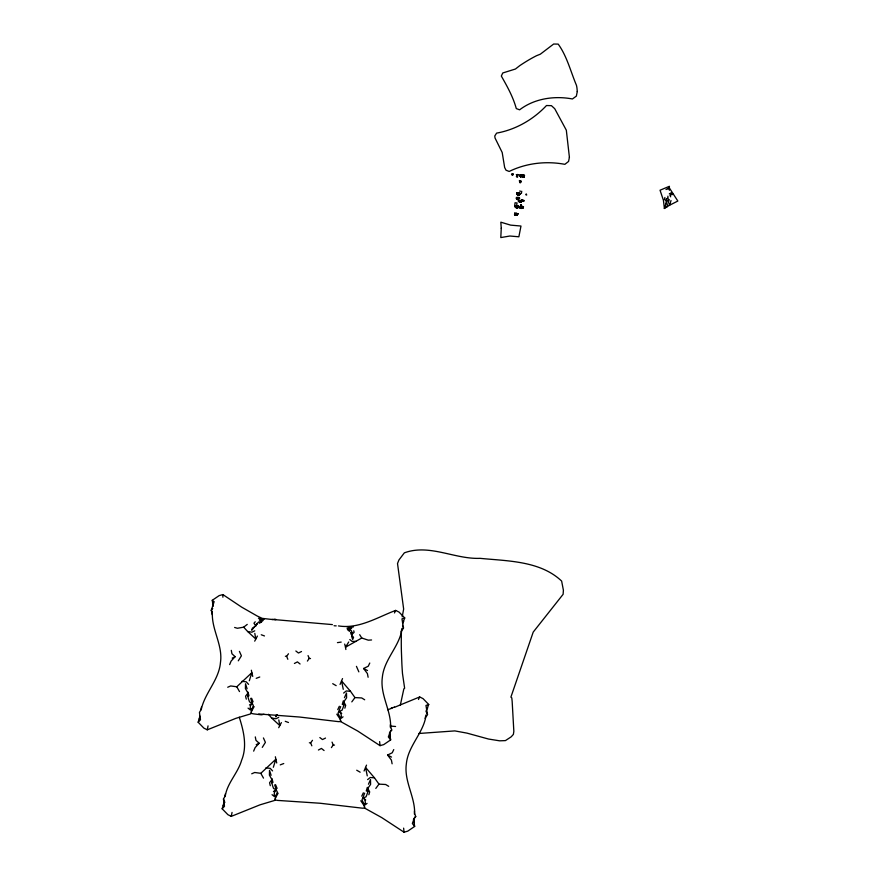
<?xml version="1.0" encoding="UTF-8"?>
<svg xmlns="http://www.w3.org/2000/svg" width="876" height="876" viewBox="0 0 876 876"><rect width="100%" height="100%" fill="white"/><g stroke="black" fill="none" stroke-linecap="round" stroke-linejoin="round"><path stroke-width="1.31" d="M515.646 215.386L517.53 214.27L514.661 213.503L514.617 214.872L514.694 213.196L514.957 214.839L516.424 213.317L517.924 213.766L517.158 213.711L517.442 214.543L517.738 213.733L514.606 214.062L515.646 215.386L514.705 213.207M517.059 192.994C523.06 198.042 513.226 193.147 519.654 194.198C520.421 193.092 514.716 193.027 517.387 193.914C516.084 193.169 518.001 194.428 519.786 194.22C520.64 192.019 515.296 193.049 517.366 194.308C521.986 197.231 515.329 191.001 516.84 194.231M520.3 207.995L521.111 207.732L521.209 208.455L522.895 207.831L523.082 206.572L523.18 207.174L521.428 208.324L520.41 207.941L520.267 206.276L521.308 208.4L521.976 206.375L523.476 206.824L521.143 208.269L520.3 207.995L520.267 206.276L520.081 207.787L522.687 207.513L521.428 206.605L520.07 207.645L520.245 206.265M521.264 200.177L521.658 200.692L520.114 201.579L518.428 200.418L519.326 201.798L520.859 200.746L522.129 201.338L521.976 200.243L521.417 201.929L520.388 202.038L520.322 200.714L521.264 200.177L523.771 200.363L523.607 201.458L521.111 200.582L521.417 201.929M524.45 175.715L522.414 175.66L522.622 175.047L523.498 177.302L523.158 176.032L524.144 176.481L522.895 176.777L522.72 175.857L524.45 175.715L523.355 177.379L524.472 175.879L522.95 176.383L523.717 177.193L523.618 175.145L522.414 175.66L524.45 175.561L521.997 174.981L524.45 175.561L523.651 176.142L523.881 177.138L522.983 176.941L523.717 177.193L524.067 175.748L523.957 177.04L524.417 175.496L522.95 176.613L523.957 176.974L524.352 175.441L523.355 177.379M519.873 191.067C520.574 191.384 519.796 190.694 520.081 191.176M524.166 176.415C522.676 176.886 523.979 174.795 524.297 175.879C523.662 178.967 522.326 174.105 524.461 175.857M518.187 207.393C516.183 208.762 513.829 205.499 517.267 205.926C520.87 206.988 514.519 205.608 515.712 207.196C516.599 204.831 520.716 207.174 516.851 207.7C514.935 205.761 520.618 206.462 516.501 208.006M517.716 192.687C517.815 197.253 519.577 192.413 519.118 195.447C517.147 193.695 519.359 192.205 519.523 194.439C518.811 195.173 516.38 194.549 517.037 192.873M517.924 213.766C517.048 214.97 512.865 213.711 516.271 214.029C518.625 214.39 514.19 215.857 514.694 213.766C516.293 215.846 515.756 214.434 517.333 214.773M520.07 207.645L520.618 206.32L521.209 208.455M515.789 215.113C517.07 213.032 518.745 214.16 516.577 214.445C514.902 215.901 518.548 213.317 517.42 213.81M519.676 194.549C518.734 192.249 516.172 194.319 519.369 194.308C518.395 190.201 518.614 198.272 517.683 192.972C518.931 194.144 518.647 196.027 518.953 193.64C520.432 195.939 517.804 192.928 516.971 194.045M519.807 193.311L519.369 194.308M521.997 208.017L522.895 207.93L522.961 206.648M517.497 213.81L517.65 214.127M515.931 207.382L515.493 206.101L516.731 206.035L518.121 207.59L516.063 205.849L515.449 206.67L516.358 207.7L517.245 206.648L518.253 207.01L518.253 206.199L518.57 206.933L517.168 206.484L515.362 207.163L515.537 205.816L515.592 207.546L517.147 206.32L517.88 207.294L516.555 207.853L518.187 207.481L516.939 206.572L515.373 207.338M517.99 195.063L517.398 192.928L518.953 194.998L517.234 194.439L517.804 192.862L517.092 194.603M515.581 206.736C516.238 204.743 516.479 208.433 518.121 207.59M517.497 193.684C520.979 196.793 515.876 191.395 518.767 194.581C519.818 195.556 517.026 194.779 519.096 193.716C522.238 193.147 516.851 194.833 517.738 192.895M521.067 208.138L520.169 207.119L520.618 206.32L523.202 207.196L522.162 206.418L521.844 207.984M523.957 175.934C522.808 176.678 524.144 176.799 523.487 176.832C524.636 173.426 524.023 178.551 522.939 175.879M512.756 174.893C513.708 174.061 510.204 174.915 513.161 174.258C510.817 174.631 514.201 174.642 511.726 174.324M517.563 175.299C518.482 173.952 514.683 176.087 517.716 174.455M516.862 194.406C518.899 191.34 517.3 197.79 519.917 193.366M523.717 175.178C523.213 178.857 524.352 175.189 523.082 176.788M517.333 206.451C520.64 206.199 514.672 208.718 516.796 206.747C520.76 206.386 514.059 207.108 515.504 205.915M514.727 214.127C515.953 214.784 518.789 214.291 516.084 213.963C514.924 216.996 515.318 212.08 514.519 214.719M517.366 194.308L517.048 193.169L520.267 193.443M522.895 207.831C520.552 206.856 520.76 206.046 522.972 207.492C523.103 206.287 518.329 207.086 521.056 206.889C524.231 205.05 521.209 209.89 521.746 207.415C524.691 206.55 522.041 207.612 520.169 207.284M519.118 195.447C518.001 194.702 516.862 191.592 519.139 195.26C518.877 193.147 517.168 195.37 519.621 194.647M517.88 207.294C520.191 206.977 515.57 205.291 516.063 207.316C516.117 207.021 514.77 205.422 516.216 206.922M514.968 213.941C518.351 212.704 517.628 215.901 515.252 214.215M517.891 193.136L519.786 194.22L519.129 193.07L516.95 193.892L517.103 193.311L516.971 193.979L518.504 193.53L519.621 194.187L519.271 192.994L519.008 193.771L519.972 193.793M522.589 207.689C521.483 206.878 519.435 207.382 520.191 206.922C521.154 205.05 523.498 208.466 523.476 206.824M523.881 177.138L523.147 175.934L524.308 175.627M515.559 214.675L515.208 213.229L516.501 213.536M522.052 206.605L523.092 207.426L521.264 208.324M515.701 207.502L515.515 206.199L515.416 207.021M516.555 207.853L516.336 206.057M516.763 198.961C518.329 200.812 515.668 195.633 516.358 198.797M518.822 193.519C517.311 192.205 517.508 196.016 518.461 193.848M520.662 182.471L519.698 182.383L520.07 182.821M520.18 207.305L520.475 206.331L520.169 207.93M518.077 207.481L518.307 206.243M520.749 207.776C520.267 204.896 524.056 208.959 523.125 206.747M523.519 176.153C524.757 176.843 523.541 175.605 523.64 177.215M517.913 175.167L516.314 174.729M519.665 181.825C518.625 178.879 520.322 181.584 520.596 182.58M520.99 174.904L521.548 175.474A2.617 0.635 6.6 0 0 521.789 175.364L519.369 174.74L520.366 176.404L521.844 175.638L520.322 176.142M519.216 193.892C517.026 191.778 519.61 197.056 518.439 193.651M516.117 207.185L518.318 207.032L518.428 206.309M518.242 195.118C517.946 195.676 517.771 191.68 519.096 193.716M516.993 214.368C518.099 214.478 513.259 212.485 517.212 214.083M514.891 213.678L515.701 215.255M520.815 207.623L520.946 206.287L521.308 208.138M516.293 206.21L517.158 206.079L515.8 206.605M517.847 193.388C516.906 196.728 519.49 193.432 517.891 194.439M519.391 195.447L518.515 193.946L517.442 194.581M517.683 206.977L518.351 206.429M515.559 214.094L515.296 213.547M521.121 207.163L521.428 206.605M273.038 619.606L262.198 618.357L257.205 616.014L241.623 607.112L222.876 594.574L219.175 595.603L212.244 600.312L214.138 601.681L211.226 610.375L212.342 613.769C211.904 630.118 222.975 645.546 220.467 662.508C218.989 679.94 204.82 692.96 201.305 709.297L199.454 712.429L199.925 716.13L198.162 722.24L203.878 728.131L207.262 729.828L235.962 718.309L250.317 713.995L251.226 713.371L251.653 709.615L253.361 705.618L252.189 703.231L249.55 701.906L248.664 699.442L247.733 696.135L247.963 693.102L245.411 688.58L245.521 683.762L247.098 688.766M239.268 717.192C243.67 731 247.382 746.308 241.601 760.302C238.031 772.971 227.289 782.925 225.307 795.846L223.457 798.978L223.927 802.679L222.165 808.789L227.88 814.669L231.264 816.377L259.964 804.847L274.319 800.544L275.228 799.919L275.655 796.164L277.363 792.167L276.192 789.78L273.553 788.455L272.666 785.991L271.735 782.684L271.965 779.64L269.414 775.129L269.523 770.311L271.1 775.315M517.486 199.454L519.172 198.94L517.924 198.042M515.471 206.835C514.65 205.608 517.377 208.444 517.836 207.349M338.475 625.913C358.744 629.231 377.337 617.339 395.656 610.408L399.04 612.083L404.745 617.941L401.964 618.894L403.507 627.982L401.635 631.103C398.372 647.364 383.951 660.066 382.341 677.334C379.91 694.493 390.992 710.107 390.63 726.642L391.736 730.037L389.513 732.894L390.674 739.881L383.743 744.6L380.042 745.651L357.736 731.055L340.644 721.561L340.14 717.718L337.994 713.371L340.676 706.571M394.474 707.326L419.659 696.957L423.042 698.621L428.736 704.49L425.966 705.443L427.51 714.531L425.637 717.652C422.374 733.902 407.953 746.615 406.344 763.883C403.913 781.042 414.994 796.645 414.633 813.191L415.739 816.585L413.516 819.443L414.676 826.429L407.745 831.149L404.044 832.2L381.739 817.604L364.635 808.11L364.131 804.267L361.996 799.919L364.679 793.119M402.215 616.857L403.65 609.039L397.518 563.509L398.919 559.994L404.351 552.844C429.437 543.624 454.666 559.381 480.07 558.34C507.751 561.089 540.207 560.782 561.636 581.073L563.399 590.227L563.115 594.3L533.21 632.1L510.905 697.099L511.803 697.931L512.164 701.446L513.84 731.329L513.38 734.406L511.168 736.847L505.43 740.603L499.638 740.822L488.501 739.037L466.985 733.124L454.83 730.902L418.848 733.486M515.515 206.67L516.205 206.167M518.734 193.749C517.245 196.366 520.377 192.457 517.639 193.519C519.829 196.782 519.293 193.782 517.07 193.804M518.548 193.366L518.822 192.578L517.3 194.516M524.176 175.715L523.18 176.437M516.402 207.097L517.804 206.057L518.318 206.889M519.008 193.957L518.92 195.436L518.92 194.133M518.669 195.206L518.942 194.68L518.91 195.337M522.786 207.93L522.173 206.769M263.183 620.58L261.99 618.708M517.059 193.629L517.004 192.983M519.041 195.359L518.723 194.702M516.446 206.298L517.081 202.947L515.055 202.761L514.683 206.013L517.147 206.32M523.673 176.142C524.067 175.047 524.625 176.503 523.279 176.47M517.245 206.648L518.132 207.119M517.3 214.39C516.971 213.175 513.818 214.324 515.942 214.872M520.41 207.941L521.111 207.732L520.421 206.966M518.504 195.14L518.044 194.932M518.833 198.436L517.869 197.604L516.446 198.129M516.862 214.313L517.158 213.711M668.114 200.056L667.895 196.18M519.008 194.8C518.001 194.757 518.515 193.87 518.68 194.943M521.154 205.663L521.308 204.743M664.468 199.794L664.895 197.483M518.395 193.848L518.756 195.129L518.274 194.68M518.964 193.388L519.577 194.362L519.271 192.994M523.322 175.824L523.41 176.733L523.509 175.901M254.182 627.172L251.708 630.238L252.387 628.191L255.715 626.012L255.989 624.588L258.781 621.949L261.574 621.916L260.402 619.639L262.023 619.759M519.326 201.798L520.322 200.714M207.262 729.828L208.05 725.875M231.264 816.377L232.052 812.413M512.909 174.05L512.307 174.401L513.095 174.773M523.465 174.981L523.06 176.24M666.483 198.819L666.001 201.206L666.461 198.797L667.556 198.304M351.561 636.096L352.667 639.491L353.554 637.432L351.517 634.761L352.229 633.381L351.736 631.684L351.166 630.402L348.768 629.899L351.605 627.982L347.816 628.333L349.349 631.476M518.264 194.822L518.526 194.034L517.902 194.352M400.31 705.246L403.847 688.865L404.646 688.295L402.489 673.545A461.466 445.742 -15.5 0 1 401.876 663.888L401.416 651.569A327.635 316.477 -15.5 0 1 401.285 641.955L401.296 638.713A377.403 364.536 -15.5 0 1 401.416 631.563M523.815 175.901L523.498 176.645M520.76 205.148L521.439 205.104M401.109 631.914L401.909 628.475M425.112 718.462L425.911 715.024M520.224 181.332C522.775 181.058 518.209 183.719 520.377 181.584M517.377 213.897C515.296 214.401 515.438 214.237 516.763 214.204M517.311 176.755C514.212 176.153 519.786 177.565 517.004 176.317M523.421 176.689L523.848 176.087M669.253 199.531L667.008 206.813L664.424 208.466L663.417 200.265L660.044 190.223L669.395 186.292L669.319 189.917M667.008 206.813L669.614 205.203L671.016 200.538M200.615 710.272L201.48 707.074M224.617 796.821L225.482 793.623M523.706 176.908L524.144 175.988M521.57 206.911L521.089 207.524L522.83 208.039M249.331 680.729L251.839 672.691L251.357 670.228M273.334 767.277L275.841 759.24L275.36 756.776M520.629 177.061L521.34 175.923M521.121 204.743L521.297 205.619L520.837 204.951M521.198 201.228L520.837 201.819L518.548 201.524L518.428 200.418M517.771 194.209L518.132 194.79L517.935 193.388M516.106 215.047C518.395 214.631 514.968 214.105 517.267 214.97M344.848 708.18L345.691 705.344L343.786 701.873L346.589 697.843L346.502 693.015L344.443 697.69M402.566 623.657L404.745 617.941M368.851 794.729L369.694 791.893L367.789 788.422L370.592 784.392L370.504 779.563L368.446 784.239M427.51 714.531L425.999 711.312L428.736 704.49M343.337 700.811L342.275 704.37L343.961 704.95L342.921 708.082L341.947 710.37L339.384 711.213L341.103 714.203L341.388 716.535L340.14 717.718M367.34 787.36L366.277 790.918L367.964 791.499L366.924 794.631L365.949 796.919L363.387 797.762L365.106 800.752L365.391 803.084L364.131 804.267M520.804 207.284L520.508 207.897L521.089 207.524M520.388 202.038L520.859 200.746M276.389 714.728L275.71 716.787L277.363 714.739M670.414 202.805L669.614 205.203L677.838 201.042L669.308 187.869L666.001 189.534M518.888 200.33L518.548 201.524L519.227 200.757L520.245 201.195M521.132 176.788L520.651 176.437L521.231 176.415M517.891 194.154L517.924 193.585M516.424 207.284L516.139 206.845M229.654 664.588L231.1 661.073L235.162 656.682L231.943 653.781L231.297 650.353M253.657 751.137L255.102 747.622L259.176 743.231L255.956 740.33L255.299 736.902M520.716 207.82L521.056 206.889L522.315 207.273M521.034 205.072L521.461 205.51M340.063 684.43L342.527 678.582M364.066 770.979L366.529 765.12M518.351 194.768L517.968 193.716M519.293 194.1L519.577 194.362M523.87 176.853L524.209 176.043M521.264 206.867L521.57 208.028L522.216 207.338M394.474 612.948L395.656 610.408M418.476 699.486L419.659 696.957M254.697 641.155L257.391 636.064M278.699 727.704L281.393 722.612M337.753 709.593L339.34 706.264M369.771 663.033L368.238 666.231L363.584 668.487L367.405 673.556L368.117 677.268M361.755 796.142L363.343 792.813M393.762 749.582L392.24 752.769L387.586 755.035L391.408 760.105L392.12 763.817M199.257 719.01L200.407 716.754M223.26 805.548L224.409 803.292M254.139 706.614L251.445 711.422M515.876 213.536L516.731 214.642M278.141 793.163L275.447 797.97M522.063 175.255L523.607 175.342M517.968 174.653L516.971 175.331L516.533 174.718M517.596 194.603L518.055 194.144M348.725 641.988L345.494 647.222L345.878 649.521M522.282 175.244L522.72 175.857M521.548 208.149L522.282 207.7L521.647 207.032M238.283 660.822L241.404 655.817L239.411 651.383M262.285 747.37L265.406 742.366L263.413 737.931M511.934 174.926L512.876 174.346M516.741 175.32L517.683 174.751M522.49 175.857L523.432 175.277M523.793 176.963L523.311 176.952M250.689 698.336L252.189 703.231L250.437 705.903L250.186 708.18L251.653 709.615M274.692 784.885L276.192 789.78L274.44 792.452L274.188 794.729L275.655 796.164M307.41 661.073L309.206 658.402L308.045 655.577M331.402 747.622L333.209 744.939L332.048 742.114M521.253 176.897L520.267 176.536L521.034 175.901M523.092 175.715L523.848 175.233L524.155 175.901M287.843 659.278L286.638 656.332L288.478 653.781M311.834 745.826L310.641 742.881L312.48 740.319M350.51 627.862L351.331 626.887M252.737 676.425L251.839 672.691L236.794 686.773L230.695 685.952L227.716 687.244M276.728 762.974L275.841 759.24L260.796 773.322L254.697 772.49L251.719 773.793M520.081 207.787L520.859 206.605M351.802 701.873L354.966 697.592L361.678 697.942L364.69 699.782M375.804 788.422L378.969 784.14L385.681 784.491L388.692 786.33M521.264 206.637L521.866 206.878M517.42 206.594L516.566 207.043M211.226 610.375L212.715 608.459M247.963 693.102L245.565 696.179L246.298 699.158M271.965 779.64L269.567 782.728L270.301 785.706M517.694 199.049L519.019 198.743M517.223 214.872L516.446 214.959M516.588 198.994L517.256 198.206M516.293 214.916L516.895 214.894M522.939 206.966L521.822 207.59L522.271 207.93M255.223 621.785L253.985 623.197L255.715 626.012M516.632 214.762L516.216 213.273L515.712 213.81M515.931 207.437L516.643 207.743M198.162 722.24L200.494 719.743L199.925 716.13M222.165 808.789L224.497 806.292L223.927 802.679L224.99 802.164M255.693 625.442L257.281 623.745L255.989 624.588M521.001 175.638L520.245 176.317L521.231 176.218M351.517 634.761L354.112 632.352L353.773 630.797M521.395 193.497L521.735 191.22M516.413 214.784L516.084 213.963M523.771 200.363L522.129 201.338L521.658 200.692M516.95 198.129L519.72 198.206L518.625 197.461A2.617 0.635 6.6 0 0 518.055 197.341L516.501 197.374M402.522 622.409L403.705 621.434M426.524 708.958L427.707 707.983M344.706 644.068L345.494 647.222L361.755 638.013L368.292 640.17L371.566 639.962M343.622 693.058L346.272 690.956L350.477 691.295L354.966 697.592M367.613 779.607L370.274 777.505L374.479 777.833L378.969 784.14M234.626 627.457L237.374 628.278L243.681 627.172L247.24 624.402M341.071 718.375L343.053 716.842M365.073 804.924L367.055 803.391M260.347 622.288L262.45 620.832M522.556 200.516L523.947 201.009L522.052 200.812L522.414 199.892L522.687 200.998M249.441 705.005L252.189 703.231M273.443 791.543L276.192 789.78M391.736 730.037L390.663 730.715L388.342 736.946L390.674 739.881M415.739 816.585L414.666 817.264L412.344 823.495L414.676 826.429M516.895 207.612L516.271 207.305M348.768 629.899L351.55 628.267M518.45 193.016L519.085 192.731M520.946 207.678L522.304 207.108M294.413 663.471L297.435 661.895L300.074 663.997M318.415 750.02L321.437 748.443L324.076 750.535M667.698 188.712L669.308 187.869L669.319 189.917M669.297 193.903L671.213 192.939L672.012 194.592L673.02 194.133L672.002 194.571M259.362 623.241L261.574 621.916L259.274 619.814M301.508 651.514L298.464 653.025L295.847 650.999M325.511 738.063L322.467 739.563L319.85 737.548M517.596 206.67L518.231 206.517M254.73 630.819L251.905 632.187L247.612 631.476L243.681 627.172M278.732 717.367L275.907 718.736L271.615 718.013L268.417 714.279M232.206 658.117L235.162 656.682M256.208 744.666L259.176 743.231M517.015 207.579L517.749 207.513M520.53 182.131L519.643 181.978L520.891 181.157A2.617 0.635 6.6 0 0 521.132 181.047L520.333 180.576M256.23 678.331L259.756 676.995M280.232 764.879L283.747 763.533M513.051 174.423L512.066 174.116L512.383 174.959M517.858 174.817L516.873 174.521L517.19 175.353M394.529 707.042L391.068 708.246L392.711 707.677M387.619 709.746L390.992 708.585M518.285 200.911L519.227 200.757M247.733 696.135L248.959 695.829L248.007 692.084M271.735 782.684L272.962 782.377L272.009 778.622M518.45 193.946L518.132 194.494L518.658 194.231M520.902 207.36L522.129 207.513M515.351 214.302L516.577 214.445M264.048 714.258L261.376 714.827L253.471 713.863L251.226 713.371L251.215 712.002M262.088 619.146L264.224 619.212M337.446 642.634L341.191 642.086M351.605 627.128L353.433 626.931M395.569 726.5L390.302 726.04M356.204 641.396L351.999 641.352L349.798 639.535M271.998 619.387L332.387 624.599M273.575 619.431L276.104 619.518L274.254 619.431M285.368 656.255L286.638 656.332M309.359 742.793L310.641 742.881M334.063 625.738L336.198 625.88M521.68 207.798L521.264 207.492M516.117 214.73L515.712 214.423M346.885 626.789L351.068 627.304M513.062 174.214L511.507 174.335M241.842 681.342L246.178 681.791L248.576 684.364M265.844 767.88L270.18 768.34L272.578 770.902M309.206 658.402L310.509 658.555M333.209 744.939L334.512 745.093M258.738 713.973L299.417 717.017L338.432 721.638L340.644 721.561L340.567 720.192M258.431 618.226L261.004 618.828M518.986 198.524L519.369 198.184M261.256 634.761L264.486 635.954M285.258 721.309L288.478 722.503M516.84 207.568L516.271 207.229M363.584 668.487L367.515 670.534M387.586 755.035L391.517 757.072M332.716 683.674L336.165 685.656M356.718 770.223L360.167 772.205M352.229 633.381L350.608 632.286L351.024 634.158M247.612 631.476L255.748 638.965L254.806 633.381M271.615 718.013L279.74 725.514L278.809 719.93M248.05 708.137L250.481 710.075M272.053 794.685L274.473 796.623M350.477 691.295L341.552 680.893L343.261 689.335M374.479 777.833L365.555 767.442L367.263 775.884M339.384 711.213L341.717 713.458M363.387 797.762L365.719 799.996M340.414 719.568L336.8 714.192M364.416 806.117L360.803 800.741M359.675 634.695L361.755 638.013M347.093 628.585L348.1 630.326M236.794 686.773L239.509 691.58M260.796 773.322L263.512 778.129M223.457 798.978L224.475 801.102M402.5 625.836L403.507 627.982M669.954 195.304L670.655 196.815M670.271 193.41L670.983 195.009M356.444 666.351L358.842 671.859M251.576 698.227L253.098 701.84M275.579 784.776L277.101 788.378M413.516 819.443L414.436 823.068M389.513 732.894L390.433 736.519M212.244 600.312L213.153 606.302M212.55 603.925L212.758 605.02M403.628 828.138L404.044 832.2M379.626 741.589L380.042 745.651M367.789 788.422L367.964 791.499M343.786 701.873L343.961 704.95M364.569 806.741L364.635 808.11L362.434 808.187L320.112 803.248L277.473 800.401L275.228 799.919L275.217 798.551M212.069 611.065L212.145 614.613M222.876 594.574L222.887 597.224M414.425 810.924L414.436 814.209M390.422 724.375L390.433 727.66M501.258 228.308L500.798 237.571L509.887 236.016L518.866 236.794L520.979 226.041L510.653 225.132L500.842 222.186L501.258 228.308M577.273 91.52L576.364 96.097L572.444 98.966C554.267 95.55 534.371 98.539 519.61 109.818L516.293 108.58C513.084 96.875 507.248 86.483 501.324 76.048L502.769 72.971L515.46 69.007L519.742 65.656A163.505 157.943 -15.5 0 1 522.698 63.707L523.618 63.116A120.275 116.179 -15.5 0 1 526.509 61.309A116.081 112.128 -15.5 0 1 529.52 59.513L530.549 58.922A135.156 130.557 -15.5 0 1 536.495 55.725L540.328 54.192L553.654 44.03L558.198 44.107C566.914 56.064 570.659 71.569 576.452 85.322A25.787 24.911 -15.5 0 1 577.131 89.943L577.273 91.52M569.4 157.275L568.568 161.447L564.856 164.327C546.208 160.801 526.246 163.078 509.197 171.455L506.032 170.229L504.653 167.524L502.2 152.512L495.028 137.992L494.776 135.966L496.604 133.119C515.603 129.747 533.298 119.585 546.493 105.525L551.431 105.668L554.727 108.701L566.323 130.196L569.4 157.275M526.18 194.154L526.016 194.943L526.75 194.943L526.18 194.154M667.008 200.604L664.424 208.466L667.008 200.604"/></g></svg>
